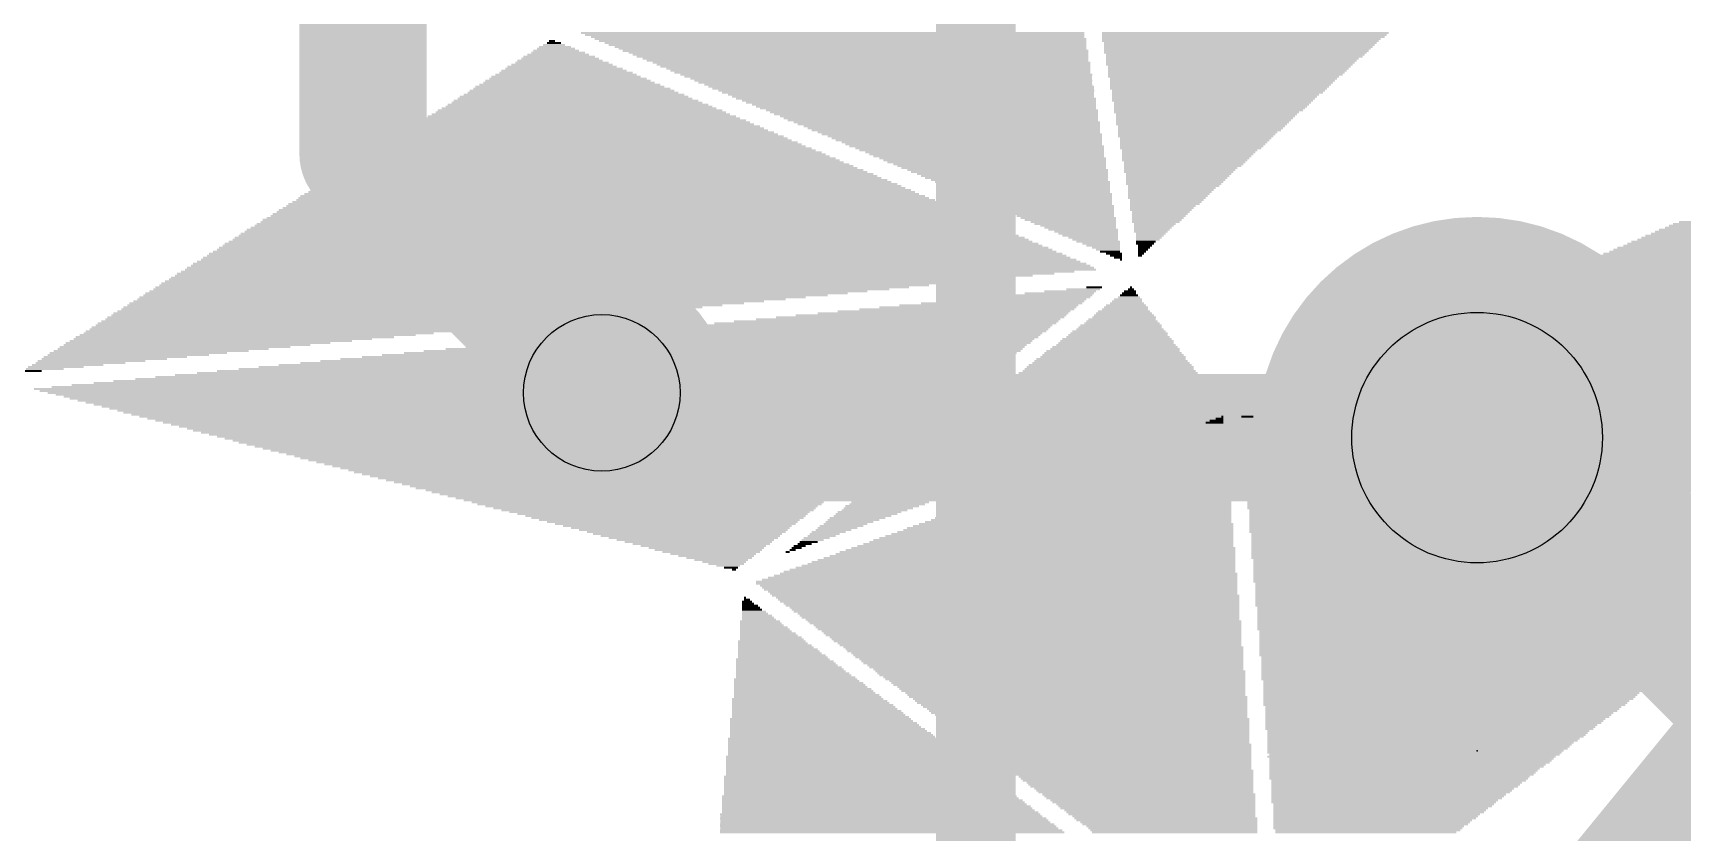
# Model space of a CAD drawing. Extents: x -7.5 to 53.1, y 33.1 to 75.6.
# Drawn here: x 5.17 to 10.44, y 49.27 to 51.82 of the extents above; entities that cross this region are included whole.
import ezdxf

# ---------------------------------------------------------------- set-up
doc = ezdxf.new("R2010")
doc.units = 0
for name, color, linetype in [('1', 22, 'CONTINUOUS'), ('16', 175, 'CONTINUOUS'), ('17', 82, 'CONTINUOUS'), ('18', 82, 'CONTINUOUS'), ('21', 251, 'CONTINUOUS'), ('22', 2, 'CONTINUOUS'), ('23', 7, 'CONTINUOUS'), ('29', 253, 'CONTINUOUS'), ('30', 253, 'CONTINUOUS'), ('44', 253, 'CONTINUOUS')]:
    doc.layers.add(name, color=color, linetype=linetype)

# ---------------------------------------------------------------- blocks, each defined once
blk = doc.blocks.new('ROUNDP')
at = {"const_width": 0.5}
blk.add_lwpolyline([(0, -0.25, 1), (0, 0.25, 1), (0, -0.25)], format="xyb", dxfattribs=at)
blk = doc.blocks.new('RECT')
blk.add_solid([(-0.5, -0.5), (0.5, -0.5), (-0.5, 0.5), (0.5, 0.5)])
blk = doc.blocks.new('ROUNDV')
at = {"const_width": 0.5}
blk.add_lwpolyline([(0, -0.25, 1), (0, 0.25, 1), (0, -0.25)], format="xyb", dxfattribs=at)

msp = doc.modelspace()

# ---------------------------------------------------------------- linework, layer by layer
at = {"layer": '1', "const_width": 0.4064}
for points in [[(6.223, 58.293), (6.223, 51.435)], [(9.779, 48.53), (13.7762, 53.4162)], [(6.223, 51.435), (6.985, 50.673)]]:
    msp.add_lwpolyline(points, dxfattribs=at)
at = {"layer": '1', "const_width": 0.2032}
for points in [[(6.2948, 51.5068, 1), (6.1512, 51.3632)], [(6.1214, 51.435, 1), (6.3246, 51.435)], [(6.9132, 50.6012, 1), (7.0568, 50.7448)]]:
    msp.add_lwpolyline(points, format="xyb", dxfattribs=at)
at = {"layer": '16', "const_width": 0.4064}
for points in [[(6.985, 50.673), (7.128, 50.53)], [(7.128, 50.53), (9.779, 50.53)], [(9.779, 50.53), (11.049, 49.26)]]:
    msp.add_lwpolyline(points, dxfattribs=at)
at = {"layer": '16', "const_width": 0.2032}
for points in [[(7.0568, 50.7448, 1), (6.9132, 50.6012)], [(7.128, 50.6316, 1), (7.128, 50.4284)], [(9.8508, 50.6018, 1), (9.7072, 50.4582)], [(9.779, 50.4284, 1), (9.779, 50.6316)], [(7.0562, 50.4582, 1), (7.1998, 50.6018)]]:
    msp.add_lwpolyline(points, format="xyb", dxfattribs=at)
at = {"layer": '21', "const_width": 0.254}
msp.add_lwpolyline([(8.179, 44.53), (8.179, 54.53)], dxfattribs=at)
at = {"layer": '23'}
msp.add_point((9.779, 49.53), dxfattribs=at)
at = {"layer": '44'}
for centre, radius in [((6.985, 50.673), 0.25), ((9.779, 50.53), 0.4)]:
    msp.add_circle(centre, radius, dxfattribs=at)

# ---------------------------------------------------------------- block references
at = {"layer": '17', "xscale": 1.308, "yscale": 1.308, "rotation": 90}
msp.add_blockref('ROUNDP', (9.779, 50.53), dxfattribs=at)
msp.add_blockref('ROUNDP', (9.779, 50.53), dxfattribs=at)
at = {"layer": '18', "xscale": 0.8048, "yscale": 0.8048}
msp.add_blockref('ROUNDV', (6.985, 50.673), dxfattribs=at)
msp.add_blockref('ROUNDV', (6.985, 50.673), dxfattribs=at)
at = {"layer": '22', "yscale": 0.0064}
for p, xscale in [((6.839, 51.7716), 0.1207), ((6.8358, 51.7779), 0.1016), ((6.8326, 51.7843), 0.0699), ((6.8326, 51.7906), 0.0445), ((6.8262, 51.797), 0.0191), ((7.7216, 51.8224), 1.6066), ((7.728, 51.816), 1.5938), ((7.7375, 51.8097), 1.5748), ((7.747, 51.8033), 1.5685), ((7.7534, 51.797), 1.5557), ((7.7629, 51.7906), 1.5367), ((7.7692, 51.7843), 1.524), ((7.7788, 51.7779), 1.505), ((7.7851, 51.7716), 1.4923), ((9.0392, 51.8224), 0.9144), ((9.0361, 51.816), 0.9081), ((9.0329, 51.8097), 0.9017), ((9.0265, 51.8033), 0.889), ((9.0234, 51.797), 0.8827), ((9.0234, 51.7906), 0.87), ((9.0202, 51.7843), 0.8636), ((9.017, 51.7779), 0.8573), ((9.0138, 51.7716), 0.8509), ((6.858, 51.7208), 0.3239), ((6.858, 51.7271), 0.2984), ((6.8517, 51.7335), 0.2731), ((6.8517, 51.7398), 0.2477), ((6.8485, 51.7462), 0.2286), ((6.8453, 51.7525), 0.1968), ((6.8453, 51.7589), 0.1715), ((6.839, 51.7652), 0.1461), ((7.7946, 51.7652), 1.4859), ((7.8042, 51.7589), 1.4668), ((7.8105, 51.7525), 1.4542), ((7.8169, 51.7462), 1.4415), ((7.8264, 51.7398), 1.4224), ((7.8327, 51.7335), 1.4097), ((7.8454, 51.7271), 1.397), ((7.8518, 51.7208), 1.3843), ((9.0107, 51.7652), 0.8446), ((9.0075, 51.7589), 0.8382), ((9.0075, 51.7525), 0.8255), ((9.0043, 51.7462), 0.8192), ((8.998, 51.7398), 0.8065), ((8.9948, 51.7335), 0.8001), ((8.9916, 51.7271), 0.7938), ((8.9884, 51.7208), 0.7874), ((6.8771, 51.67), 0.5271), ((6.8771, 51.6763), 0.5017), ((6.8707, 51.6827), 0.4763), ((6.8707, 51.689), 0.4509), ((6.8707, 51.6954), 0.4254), ((6.8643, 51.7017), 0.4001), ((6.8643, 51.7081), 0.3747), ((6.858, 51.7144), 0.3493), ((7.8581, 51.7144), 1.3716), ((7.8677, 51.7081), 1.3526), ((7.874, 51.7017), 1.3398), ((7.8803, 51.6954), 1.3272), ((7.8931, 51.689), 1.3145), ((7.8994, 51.6827), 1.3017), ((7.9089, 51.6763), 1.2827), ((7.9153, 51.67), 1.27), ((8.9789, 51.6954), 0.7557), ((8.9757, 51.689), 0.7493), ((8.9884, 51.7144), 0.7747), ((8.9853, 51.7081), 0.7684), ((8.9821, 51.7017), 0.762), ((8.9694, 51.6827), 0.7366), ((8.9662, 51.67), 0.7176), ((8.9694, 51.6763), 0.7239), ((6.8993, 51.6128), 0.7493), ((6.8961, 51.6192), 0.7303), ((6.8961, 51.6255), 0.7049), ((6.8929, 51.6319), 0.6731), ((6.8898, 51.6382), 0.6541), ((6.8898, 51.6446), 0.6287), ((6.8834, 51.6509), 0.6033), ((6.8834, 51.6573), 0.5778), ((6.8802, 51.6636), 0.5461), ((7.9216, 51.6636), 1.2573), ((7.9312, 51.6573), 1.2383), ((7.9407, 51.6509), 1.2319), ((7.947, 51.6446), 1.2192), ((7.9566, 51.6382), 1.2002), ((7.9629, 51.6319), 1.1875), ((7.9724, 51.6255), 1.1684), ((7.9788, 51.6192), 1.1557), ((7.9883, 51.6128), 1.1494), ((8.963, 51.6636), 0.7112), ((8.9535, 51.6446), 0.6922), ((8.9599, 51.6573), 0.7049), ((8.9567, 51.6509), 0.6985), ((8.9503, 51.6319), 0.6731), ((8.9408, 51.6192), 0.6541), ((8.9376, 51.6128), 0.6477), ((8.9535, 51.6382), 0.6794), ((8.944, 51.6255), 0.6604), ((6.9183, 51.562), 0.9525), ((6.9183, 51.5684), 0.9271), ((6.9152, 51.5747), 0.9081), ((6.912, 51.5811), 0.8763), ((6.912, 51.5874), 0.8509), ((6.9088, 51.5938), 0.8319), ((6.9056, 51.6001), 0.8001), ((6.9024, 51.6065), 0.7811), ((7.9978, 51.6065), 1.1303), ((8.0042, 51.6001), 1.1176), ((8.0137, 51.5938), 1.0986), ((8.0201, 51.5874), 1.0858), ((8.0264, 51.5811), 1.0732), ((8.0391, 51.5747), 1.0605), ((8.0455, 51.5684), 1.0477), ((8.0518, 51.562), 1.0351), ((8.9345, 51.6065), 0.6413), ((8.9249, 51.5811), 0.6096), ((8.9218, 51.5747), 0.6033), ((8.9154, 51.5684), 0.5906), ((8.9345, 51.6001), 0.6287), ((8.9313, 51.5938), 0.6223), ((8.9281, 51.5874), 0.6159), ((8.9154, 51.562), 0.5778), ((6.9374, 51.5112), 1.1557), ((6.9374, 51.5175), 1.1303), ((6.9374, 51.5239), 1.1049), ((6.931, 51.5303), 1.0795), ((6.931, 51.5366), 1.0541), ((6.9279, 51.543), 1.0351), ((6.9247, 51.5493), 1.0033), ((6.9215, 51.5556), 0.9843), ((8.0613, 51.5556), 1.016), ((8.0677, 51.5493), 1.0033), ((8.074, 51.543), 0.9906), ((8.0867, 51.5366), 0.9779), ((8.0931, 51.5303), 0.9652), ((8.1026, 51.5239), 0.9462), ((8.109, 51.5175), 0.9335), ((8.1153, 51.5112), 0.9208), ((8.9122, 51.5556), 0.5715), ((8.9091, 51.5493), 0.5652), ((8.9059, 51.543), 0.5588), ((8.9027, 51.5366), 0.5524), ((8.8995, 51.5303), 0.5461), ((8.8963, 51.5175), 0.5271), ((8.8995, 51.5239), 0.5334), ((8.8932, 51.5112), 0.5207), ((6.9628, 51.4541), 1.3843), ((6.9564, 51.4604), 1.3589), ((6.9564, 51.4668), 1.3335), ((6.9564, 51.4731), 1.3081), ((6.9501, 51.4794), 1.2827), ((6.9501, 51.4858), 1.2573), ((6.9501, 51.4922), 1.2319), ((6.9437, 51.4985), 1.2065), ((6.9437, 51.5049), 1.1811), ((8.1248, 51.5049), 0.9017), ((8.1343, 51.4985), 0.8954), ((8.1439, 51.4922), 0.8763), ((8.1502, 51.4858), 0.8636), ((8.1566, 51.4794), 0.8509), ((8.1661, 51.4731), 0.8319), ((8.1724, 51.4668), 0.8192), ((8.182, 51.4604), 0.8128), ((8.1915, 51.4541), 0.7938), ((8.8868, 51.5049), 0.508), ((8.8837, 51.4985), 0.5017), ((8.8805, 51.4922), 0.4953), ((8.8646, 51.4541), 0.4509), ((8.8805, 51.4858), 0.4826), ((8.8773, 51.4794), 0.4763), ((8.8741, 51.4731), 0.4699), ((8.871, 51.4668), 0.4636), ((8.8678, 51.4604), 0.4572), ((6.9818, 51.4032), 1.5875), ((6.9787, 51.4096), 1.5557), ((6.9755, 51.416), 1.5367), ((6.9755, 51.4223), 1.5113), ((6.9723, 51.4287), 1.4796), ((6.9691, 51.435), 1.4605), ((6.9691, 51.4413), 1.4351), ((6.9628, 51.4477), 1.4097), ((8.1979, 51.4477), 0.7811), ((8.2074, 51.4413), 0.762), ((8.2137, 51.435), 0.7493), ((8.2201, 51.4287), 0.7366), ((8.2328, 51.4223), 0.7239), ((8.2391, 51.416), 0.7112), ((8.2455, 51.4096), 0.6985), ((8.255, 51.4032), 0.6794), ((8.8614, 51.4477), 0.4318), ((8.8582, 51.4413), 0.4254), ((8.8519, 51.4287), 0.4128), ((8.8487, 51.4223), 0.4064), ((8.8551, 51.435), 0.4191), ((8.8456, 51.416), 0.4001), ((8.8456, 51.4096), 0.3874), ((8.8424, 51.4032), 0.381), ((7.0009, 51.3525), 1.7907), ((6.9977, 51.3588), 1.759), ((6.9977, 51.3651), 1.7336), ((6.9945, 51.3715), 1.7145), ((6.9914, 51.3779), 1.6828), ((6.9882, 51.3842), 1.6637), ((6.985, 51.3906), 1.632), ((6.985, 51.3969), 1.6066), ((8.2614, 51.3969), 0.6668), ((8.2677, 51.3906), 0.6541), ((8.2804, 51.3842), 0.6413), ((8.2867, 51.3779), 0.6287), ((8.2963, 51.3715), 0.6096), ((8.3026, 51.3651), 0.5969), ((8.309, 51.3588), 0.5842), ((8.3185, 51.3525), 0.5652), ((8.8392, 51.3969), 0.3747), ((8.8265, 51.3779), 0.3493), ((8.8297, 51.3842), 0.3556), ((8.8329, 51.3906), 0.3619), ((8.8265, 51.3715), 0.3366), ((8.8233, 51.3651), 0.3302), ((8.8201, 51.3588), 0.3239), ((8.817, 51.3525), 0.3175), ((7.0199, 51.3017), 1.9939), ((7.0168, 51.308), 1.9622), ((7.0168, 51.3144), 1.9368), ((7.0136, 51.3207), 1.9177), ((7.0104, 51.327), 1.886), ((7.0104, 51.3334), 1.8606), ((7.0072, 51.3398), 1.8415), ((7.0041, 51.3461), 1.8098), ((8.328, 51.3461), 0.5588), ((8.3376, 51.3398), 0.5398), ((8.3439, 51.3334), 0.5271), ((8.3503, 51.327), 0.5143), ((8.3598, 51.3207), 0.4953), ((8.3661, 51.3144), 0.4826), ((8.3788, 51.308), 0.4699), ((8.3852, 51.3017), 0.4572), ((8.8138, 51.3461), 0.3112), ((8.8106, 51.3398), 0.3048), ((8.8106, 51.3334), 0.2921), ((8.8043, 51.327), 0.2794), ((8.8011, 51.3207), 0.2731), ((8.7979, 51.3144), 0.2667), ((8.7948, 51.308), 0.2604), ((8.7916, 51.3017), 0.254), ((7.0422, 51.2445), 2.2162), ((7.0422, 51.2508), 2.1907), ((7.0358, 51.2572), 2.1654), ((7.0358, 51.2636), 2.14), ((7.0358, 51.2699), 2.1145), ((7.0295, 51.2763), 2.0892), ((7.0295, 51.2826), 2.0638), ((7.0295, 51.2889), 2.0383), ((7.0231, 51.2953), 2.013), ((8.3915, 51.2953), 0.4445), ((8.401, 51.2889), 0.4254), ((8.4074, 51.2826), 0.4128), ((8.4138, 51.2763), 0.4001), ((8.4265, 51.2699), 0.3874), ((8.4328, 51.2636), 0.3747), ((8.4391, 51.2572), 0.3619), ((8.4487, 51.2508), 0.3429), ((8.455, 51.2445), 0.3302), ((8.7884, 51.2953), 0.2477), ((8.782, 51.2763), 0.2223), ((8.7884, 51.2889), 0.235), ((8.7852, 51.2826), 0.2286), ((8.7757, 51.2699), 0.2096), ((8.7725, 51.2636), 0.2032), ((8.7694, 51.2572), 0.1968), ((8.7694, 51.2508), 0.1842), ((8.7662, 51.2445), 0.1778), ((7.0612, 51.1937), 2.4194), ((7.0612, 51.2001), 2.394), ((7.058, 51.2064), 2.3622), ((7.0549, 51.2127), 2.3432), ((7.0549, 51.2191), 2.3178), ((7.0485, 51.2255), 2.2924), ((7.0485, 51.2318), 2.267), ((7.0485, 51.2382), 2.2416), ((8.4646, 51.2382), 0.3112), ((8.4741, 51.2318), 0.3048), ((8.4804, 51.2255), 0.2921), ((8.49, 51.2191), 0.2731), ((8.4963, 51.2127), 0.2604), ((8.5058, 51.2064), 0.2413), ((8.5122, 51.2001), 0.2286), ((8.5217, 51.1937), 0.2223), ((8.763, 51.2382), 0.1715), ((8.7598, 51.2318), 0.1651), ((8.7567, 51.2255), 0.1588), ((8.7535, 51.2191), 0.1524), ((8.7471, 51.2064), 0.127), ((8.7439, 51.2001), 0.1207), ((8.7503, 51.2127), 0.1333), ((8.7408, 51.1937), 0.1143), ((10.8458, 51.1937), 0.9716), ((10.8553, 51.2001), 0.9525), ((10.8617, 51.2064), 0.9398), ((10.8712, 51.2127), 0.9335), ((10.8807, 51.2191), 0.9144), ((7.0834, 51.1429), 2.6162), ((7.0803, 51.1493), 2.5972), ((7.0771, 51.1556), 2.5654), ((7.0771, 51.162), 2.54), ((7.0739, 51.1683), 2.521), ((7.0707, 51.1746), 2.4892), ((7.0676, 51.181), 2.4702), ((7.0676, 51.1874), 2.4447), ((8.5312, 51.1874), 0.2032), ((8.5376, 51.181), 0.1905), ((8.5439, 51.1746), 0.1778), ((8.5534, 51.1683), 0.1588), ((8.5598, 51.162), 0.1461), ((8.5693, 51.1556), 0.1397), ((8.5789, 51.1493), 0.1207), ((8.5852, 51.1429), 0.108), ((8.7376, 51.1874), 0.108), ((8.7376, 51.181), 0.0953), ((8.7217, 51.1556), 0.0635), ((8.7344, 51.1746), 0.0889), ((8.7313, 51.1683), 0.0825), ((8.7281, 51.162), 0.0762), ((8.7186, 51.1493), 0.0571), ((8.7186, 51.1429), 0.0445), ((10.7791, 51.1429), 1.0668), ((10.7855, 51.1493), 1.0541), ((10.795, 51.1556), 1.0477), ((10.8045, 51.162), 1.0287), ((10.8109, 51.1683), 1.016), ((10.8204, 51.1746), 1.0097), ((10.8299, 51.181), 0.9906), ((10.8363, 51.1874), 0.9779), ((7.1057, 51.0858), 2.8512), ((7.1025, 51.0921), 2.8194), ((7.1025, 51.0984), 2.794), ((7.0961, 51.1048), 2.7686), ((7.0961, 51.1112), 2.7432), ((7.093, 51.1175), 2.7242), ((7.0898, 51.1239), 2.6924), ((7.0898, 51.1302), 2.667), ((7.0866, 51.1365), 2.648), ((8.5947, 51.1365), 0.0889), ((8.6011, 51.1302), 0.0762), ((8.6074, 51.1239), 0.0635), ((8.6201, 51.1175), 0.0508), ((8.6265, 51.1112), 0.0381), ((8.6328, 51.1048), 0.0254), ((8.6424, 51.0984), 0.0064), ((8.7058, 51.1175), 0.0191), ((8.7122, 51.1302), 0.0318), ((8.709, 51.1239), 0.0254), ((8.7154, 51.1365), 0.0381), ((8.7027, 51.1112), 0.0127), ((10.7029, 51.0858), 1.1811), ((10.7125, 51.0921), 1.1747), ((10.7188, 51.0984), 1.1621), ((10.7283, 51.1048), 1.143), ((10.7378, 51.1112), 1.1367), ((10.7442, 51.1175), 1.124), ((10.7537, 51.1239), 1.1049), ((10.7633, 51.1302), 1.0986), ((10.7696, 51.1365), 1.0858), ((6.9152, 51.035), 2.6225), ((6.9533, 51.0413), 2.6861), ((6.9914, 51.0477), 2.7369), ((7.0295, 51.054), 2.8004), ((7.0676, 51.0603), 2.8512), ((7.1088, 51.0667), 2.9083), ((7.1088, 51.0731), 2.8956), ((7.1088, 51.0794), 2.8702), ((10.6363, 51.035), 1.2891), ((10.6426, 51.0413), 1.2764), ((10.6553, 51.0477), 1.2637), ((10.6616, 51.054), 1.251), ((10.668, 51.0603), 1.2383), ((10.6775, 51.0667), 1.2192), ((10.6871, 51.0731), 1.2128), ((10.6934, 51.0794), 1.2002), ((6.6135, 50.9841), 2.1844), ((6.6485, 50.9905), 2.2416), ((6.6866, 50.9969), 2.2924), ((6.7278, 51.0032), 2.3495), ((6.7628, 51.0096), 2.4066), ((6.8009, 51.0159), 2.4575), ((6.839, 51.0222), 2.521), ((6.8771, 51.0286), 2.5718), ((8.4074, 50.9841), 0.2858), ((8.4455, 50.9905), 0.2223), ((8.4804, 50.9969), 0.1651), ((8.5217, 51.0032), 0.108), ((8.5566, 51.0096), 0.0508), ((8.6677, 50.9841), 0.0571), ((8.6677, 50.9905), 0.0445), ((8.6709, 50.9969), 0.0381), ((8.6741, 51.0032), 0.0191), ((8.6741, 51.0096), 0.0064), ((10.5664, 50.9841), 1.3907), ((10.5791, 50.9905), 1.378), ((10.5854, 50.9969), 1.3653), ((10.5918, 51.0032), 1.3526), ((10.6045, 51.0096), 1.3398), ((10.6109, 51.0159), 1.3272), ((10.6172, 51.0222), 1.3145), ((10.6299, 51.0286), 1.3017), ((6.3056, 50.9334), 1.7336), ((6.3468, 50.9397), 1.7907), ((6.3818, 50.946), 1.8478), ((6.4199, 50.9524), 1.8987), ((6.458, 50.9588), 1.9622), ((6.4961, 50.9651), 2.013), ((6.5373, 50.9715), 2.0701), ((6.5723, 50.9778), 2.1273), ((8.109, 50.9334), 0.7429), ((8.1502, 50.9397), 0.6858), ((8.1852, 50.946), 0.6287), ((8.2201, 50.9524), 0.5715), ((8.2614, 50.9588), 0.5143), ((8.2963, 50.9651), 0.4572), ((8.3344, 50.9715), 0.3937), ((8.3725, 50.9778), 0.3429), ((8.6519, 50.9334), 0.1651), ((8.6551, 50.9397), 0.1461), ((8.6582, 50.946), 0.1397), ((8.6582, 50.9524), 0.127), ((8.6614, 50.9588), 0.108), ((8.6614, 50.9651), 0.0953), ((8.6646, 50.9715), 0.0889), ((8.6677, 50.9778), 0.0699), ((10.5029, 50.9334), 1.4923), ((10.5092, 50.9397), 1.4796), ((10.5188, 50.946), 1.4732), ((10.5283, 50.9524), 1.4542), ((10.5347, 50.9588), 1.4415), ((10.5442, 50.9651), 1.4351), ((10.5537, 50.9715), 1.4161), ((10.5601, 50.9778), 1.4034), ((5.9627, 50.8762), 1.2256), ((6.0039, 50.8826), 1.2954), ((6.042, 50.8889), 1.3462), ((6.077, 50.8953), 1.4034), ((6.1182, 50.9016), 1.4605), ((6.1563, 50.9079), 1.5113), ((6.1913, 50.9143), 1.5685), ((6.2325, 50.9207), 1.6256), ((6.2675, 50.927), 1.6828), ((7.7788, 50.8762), 1.2637), ((7.8137, 50.8826), 1.2065), ((7.8486, 50.8889), 1.1494), ((7.8899, 50.8953), 1.0922), ((7.9248, 50.9016), 1.0351), ((7.9629, 50.9079), 0.9716), ((8.001, 50.9143), 0.9208), ((8.0359, 50.9207), 0.8636), ((8.074, 50.927), 0.8001), ((8.6392, 50.8762), 0.2794), ((8.6392, 50.8826), 0.2667), ((8.6424, 50.8889), 0.2604), ((8.6455, 50.8953), 0.2413), ((8.6455, 50.9016), 0.2286), ((8.6455, 50.9079), 0.2159), ((8.6519, 50.9143), 0.2032), ((8.6519, 50.9207), 0.1905), ((8.6519, 50.927), 0.1778), ((10.4267, 50.8762), 1.6066), ((10.4362, 50.8826), 1.6002), ((10.4426, 50.8889), 1.5875), ((10.4521, 50.8953), 1.5685), ((10.4616, 50.9016), 1.5621), ((10.468, 50.9079), 1.5494), ((10.4775, 50.9143), 1.5304), ((10.4839, 50.9207), 1.5177), ((10.4934, 50.927), 1.5113), ((5.661, 50.8254), 0.7874), ((5.6959, 50.8317), 0.8446), ((5.7372, 50.8381), 0.9017), ((5.7753, 50.8445), 0.9525), ((5.8134, 50.8508), 1.016), ((5.8547, 50.8572), 1.0732), ((5.8896, 50.8635), 1.1176), ((5.9277, 50.8698), 1.1811), ((7.4771, 50.8254), 1.7272), ((7.5184, 50.8317), 1.6701), ((7.5533, 50.8381), 1.6129), ((7.5914, 50.8445), 1.5494), ((7.6295, 50.8508), 1.4986), ((7.6645, 50.8572), 1.4415), ((7.7026, 50.8635), 1.378), ((7.7407, 50.8698), 1.3272), ((8.6265, 50.8254), 0.381), ((8.6265, 50.8317), 0.3683), ((8.6296, 50.8381), 0.3619), ((8.6296, 50.8445), 0.3493), ((8.6328, 50.8508), 0.3302), ((8.6328, 50.8572), 0.3175), ((8.636, 50.8635), 0.3112), ((8.636, 50.8698), 0.2984), ((10.36, 50.8254), 1.7145), ((10.3696, 50.8317), 1.6955), ((10.3759, 50.8381), 1.6828), ((10.3854, 50.8445), 1.6764), ((10.3918, 50.8508), 1.6637), ((10.4013, 50.8572), 1.6447), ((10.4108, 50.8635), 1.6383), ((10.4172, 50.8698), 1.6256), ((5.3562, 50.7746), 0.3429), ((5.3975, 50.781), 0.4001), ((5.4324, 50.7873), 0.4572), ((5.4737, 50.7936), 0.5143), ((5.5055, 50.8), 0.5652), ((5.5467, 50.8064), 0.6223), ((5.5848, 50.8127), 0.6731), ((5.6229, 50.8191), 0.7366), ((7.1819, 50.7746), 2.1907), ((7.2168, 50.781), 2.1336), ((7.2581, 50.7873), 2.0764), ((7.293, 50.7936), 2.0193), ((7.3311, 50.8), 1.9558), ((7.3692, 50.8064), 1.905), ((7.4073, 50.8127), 1.8415), ((7.4422, 50.8191), 1.7844), ((8.6106, 50.7746), 0.4889), ((8.6106, 50.781), 0.4763), ((8.617, 50.7873), 0.4636), ((8.617, 50.7936), 0.4509), ((8.617, 50.8), 0.4382), ((8.617, 50.8064), 0.4254), ((8.6233, 50.8127), 0.4128), ((8.6233, 50.8191), 0.4001), ((10.2902, 50.7746), 1.8161), ((10.3029, 50.781), 1.8034), ((10.3092, 50.7873), 1.7907), ((10.3156, 50.7936), 1.778), ((10.3283, 50.8), 1.7653), ((10.3346, 50.8064), 1.7526), ((10.341, 50.8127), 1.7399), ((10.3537, 50.8191), 1.7272), ((5.1657, 50.7429), 0.0635), ((5.207, 50.7492), 0.1207), ((5.2419, 50.7555), 0.1778), ((5.28, 50.7619), 0.2286), ((5.3213, 50.7683), 0.2858), ((6.8485, 50.7174), 2.7051), ((6.8866, 50.7238), 2.6543), ((6.9215, 50.7302), 2.5972), ((6.9596, 50.7365), 2.5337), ((6.9977, 50.7429), 2.4829), ((7.0358, 50.7492), 2.4194), ((7.0707, 50.7555), 2.3622), ((7.1057, 50.7619), 2.3051), ((7.1469, 50.7683), 2.2479), ((8.5947, 50.7174), 0.6096), ((8.5979, 50.7238), 0.5906), ((8.5979, 50.7302), 0.5778), ((8.6011, 50.7365), 0.5715), ((8.6043, 50.7429), 0.5524), ((8.6043, 50.7492), 0.5398), ((8.6074, 50.7555), 0.5334), ((8.6074, 50.7619), 0.5207), ((8.6106, 50.7683), 0.5017), ((10.2172, 50.7174), 1.9368), ((10.2267, 50.7238), 1.9177), ((10.233, 50.7302), 1.905), ((10.2457, 50.7365), 1.8923), ((10.2521, 50.7429), 1.8796), ((10.2584, 50.7492), 1.8669), ((10.2648, 50.7555), 1.8542), ((10.2775, 50.7619), 1.8415), ((10.2838, 50.7683), 1.8288), ((6.6675, 50.6857), 2.9909), ((6.6739, 50.6793), 2.9655), ((6.6802, 50.673), 2.9274), ((6.6993, 50.6921), 2.9401), ((6.6897, 50.6667), 2.8956), ((6.7342, 50.6984), 2.8829), ((6.7755, 50.7048), 2.8258), ((6.8104, 50.7111), 2.7686), ((8.582, 50.6667), 0.7112), ((8.582, 50.673), 0.6985), ((8.5884, 50.6793), 0.6858), ((8.5884, 50.6857), 0.6731), ((8.5884, 50.6921), 0.6604), ((8.5884, 50.6984), 0.6477), ((8.5947, 50.7048), 0.635), ((8.5947, 50.7111), 0.6223), ((10.1505, 50.6667), 2.032), ((10.1568, 50.673), 2.0193), ((10.1695, 50.6793), 2.0066), ((10.1759, 50.6857), 1.9939), ((10.1822, 50.6921), 1.9812), ((10.1949, 50.6984), 1.9685), ((10.2013, 50.7048), 1.9558), ((10.2076, 50.7111), 1.9431), ((6.6993, 50.6603), 2.8639), ((6.7024, 50.654), 2.8321), ((6.712, 50.6476), 2.8004), ((6.7215, 50.6412), 2.7686), ((6.731, 50.6349), 2.7369), ((6.7374, 50.6286), 2.6987), ((6.7469, 50.6222), 2.667), ((6.7564, 50.6159), 2.6353), ((8.509, 50.6159), 0.6922), ((8.5217, 50.6222), 0.7049), ((8.5344, 50.6286), 0.7176), ((8.5471, 50.6349), 0.7303), ((8.5598, 50.6412), 0.7303), ((8.5725, 50.6476), 0.7429), ((8.5789, 50.654), 0.7429), ((8.582, 50.6603), 0.7239), ((10.1251, 50.6476), 2.0701), ((10.1346, 50.654), 2.0638), ((10.141, 50.6603), 2.0511), ((10.141, 50.6412), 2.0383), ((10.16, 50.6349), 2.0003), ((10.1727, 50.6286), 1.9622), ((10.1918, 50.6222), 1.9241), ((10.2108, 50.6159), 1.886), ((6.7596, 50.6095), 2.6035), ((6.7691, 50.6031), 2.5718), ((6.7786, 50.5968), 2.54), ((6.785, 50.5905), 2.5019), ((6.7945, 50.5841), 2.4702), ((6.804, 50.5778), 2.4384), ((6.8136, 50.5714), 2.4066), ((6.8199, 50.565), 2.3685), ((6.8294, 50.5587), 2.3368), ((8.3915, 50.5587), 0.6096), ((8.4042, 50.565), 0.6223), ((8.4138, 50.5714), 0.6287), ((8.4296, 50.5778), 0.635), ((8.4423, 50.5841), 0.6477), ((8.455, 50.5905), 0.6604), ((8.4709, 50.5968), 0.6668), ((8.4836, 50.6031), 0.6794), ((8.4931, 50.6095), 0.6858), ((8.9154, 50.5587), 0.1207), ((8.9249, 50.565), 0.1016), ((8.9313, 50.5714), 0.0762), ((8.9408, 50.5778), 0.0571), ((8.9472, 50.5841), 0.0445), ((8.9567, 50.5905), 0.0254), ((8.9662, 50.5968), 0.0064), ((9.0646, 50.5905), 0.0762), ((9.0805, 50.5841), 0.108), ((9.1154, 50.5714), 0.1778), ((9.1345, 50.565), 0.2159), ((9.1535, 50.5587), 0.254), ((9.0456, 50.5968), 0.0381), ((9.0996, 50.5778), 0.1461), ((10.2235, 50.6095), 1.8478), ((10.2426, 50.6031), 1.8098), ((10.2616, 50.5968), 1.7717), ((10.2743, 50.5905), 1.7336), ((10.2934, 50.5841), 1.6955), ((10.3124, 50.5778), 1.6574), ((10.3315, 50.5714), 1.6193), ((10.3442, 50.565), 1.5812), ((10.3632, 50.5587), 1.5431), ((6.8358, 50.5524), 2.3114), ((6.8421, 50.546), 2.2733), ((6.8517, 50.5397), 2.2416), ((6.8612, 50.5333), 2.2098), ((6.8675, 50.5269), 2.1717), ((6.8771, 50.5206), 2.14), ((6.8834, 50.5143), 2.1145), ((6.8929, 50.5079), 2.0828), ((8.2836, 50.5079), 0.5334), ((8.2995, 50.5143), 0.5398), ((8.3122, 50.5206), 0.5524), ((8.3248, 50.5269), 0.5652), ((8.3376, 50.5333), 0.5652), ((8.3503, 50.5397), 0.5778), ((8.3629, 50.546), 0.5906), ((8.3788, 50.5524), 0.5969), ((8.8456, 50.5079), 0.2604), ((8.8519, 50.5143), 0.2477), ((8.8614, 50.5206), 0.2286), ((8.871, 50.5269), 0.2096), ((8.8805, 50.5333), 0.1905), ((8.89, 50.5397), 0.1715), ((8.8995, 50.546), 0.1524), ((8.9059, 50.5524), 0.1397), ((9.1726, 50.5524), 0.2921), ((9.1884, 50.546), 0.3239), ((9.2075, 50.5397), 0.3619), ((9.2265, 50.5333), 0.3874), ((9.2646, 50.5206), 0.4636), ((9.2805, 50.5143), 0.4953), ((9.2456, 50.5269), 0.4254), ((9.2996, 50.5079), 0.5334), ((10.3791, 50.5524), 1.5113), ((10.3949, 50.546), 1.4668), ((10.414, 50.5397), 1.4287), ((10.4299, 50.5333), 1.397), ((10.4458, 50.5269), 1.3526), ((10.4648, 50.5206), 1.3145), ((10.4807, 50.5143), 1.2827), ((10.4966, 50.5079), 1.2383), ((6.8993, 50.5016), 2.0447), ((6.9088, 50.4952), 2.013), ((6.9183, 50.4888), 1.9812), ((6.9247, 50.4825), 1.9431), ((6.9342, 50.4762), 1.9114), ((6.9437, 50.4698), 1.8796), ((6.9469, 50.4635), 1.8478), ((6.9564, 50.4571), 1.8161), ((8.182, 50.4571), 0.4572), ((8.1947, 50.4635), 0.4699), ((8.2074, 50.4698), 0.4699), ((8.2201, 50.4762), 0.4826), ((8.2328, 50.4825), 0.4953), ((8.2486, 50.4888), 0.5017), ((8.2614, 50.4952), 0.5143), ((8.2709, 50.5016), 0.5207), ((8.7757, 50.4571), 0.4128), ((8.7852, 50.4635), 0.3937), ((8.7948, 50.4698), 0.3747), ((8.8043, 50.4762), 0.3556), ((8.8106, 50.4825), 0.3429), ((8.8201, 50.4888), 0.3239), ((8.8297, 50.4952), 0.3048), ((8.836, 50.5016), 0.2794), ((9.3186, 50.5016), 0.5715), ((9.3345, 50.4952), 0.6033), ((9.4075, 50.4698), 0.7493), ((9.3536, 50.4888), 0.6413), ((9.3726, 50.4825), 0.6794), ((9.3885, 50.4762), 0.7112), ((9.4266, 50.4635), 0.7874), ((9.4456, 50.4571), 0.8128), ((10.5156, 50.5016), 1.2002), ((10.5315, 50.4952), 1.1684), ((10.5505, 50.4888), 1.1303), ((10.5664, 50.4825), 1.0858), ((10.5823, 50.4762), 1.0541), ((10.6013, 50.4698), 1.016), ((10.6172, 50.4635), 0.9716), ((10.6331, 50.4571), 0.9398), ((6.966, 50.4507), 1.7844), ((6.9755, 50.4444), 1.7526), ((6.9818, 50.4381), 1.7145), ((6.9914, 50.4317), 1.6828), ((7.0009, 50.4254), 1.651), ((7.0041, 50.419), 1.6193), ((7.0136, 50.4126), 1.5875), ((7.0231, 50.4063), 1.5557), ((8.0772, 50.4063), 0.3747), ((8.0899, 50.4126), 0.3874), ((8.1026, 50.419), 0.4001), ((8.1185, 50.4254), 0.4064), ((8.128, 50.4317), 0.4128), ((8.1407, 50.4381), 0.4254), ((8.1566, 50.4444), 0.4318), ((8.1693, 50.4507), 0.4445), ((8.709, 50.4063), 0.5588), ((8.7154, 50.4126), 0.5461), ((8.7217, 50.419), 0.5207), ((8.7313, 50.4254), 0.5017), ((8.7408, 50.4317), 0.4826), ((8.7503, 50.4381), 0.4636), ((8.7567, 50.4444), 0.4509), ((8.7662, 50.4507), 0.4318), ((9.4837, 50.4444), 0.889), ((9.4996, 50.4381), 0.9208), ((9.5345, 50.4254), 0.9906), ((9.5536, 50.419), 1.0287), ((9.5726, 50.4126), 1.0668), ((9.5917, 50.4063), 1.1049), ((9.4647, 50.4507), 0.8509), ((9.5187, 50.4317), 0.9589), ((10.6521, 50.4507), 0.9017), ((10.6648, 50.4444), 0.8636), ((10.6839, 50.4381), 0.8255), ((10.7029, 50.4317), 0.7874), ((10.722, 50.4254), 0.7493), ((10.7378, 50.419), 0.7049), ((10.7537, 50.4126), 0.6731), ((7.0295, 50.4), 1.5177), ((7.039, 50.3936), 1.4859), ((7.0485, 50.3873), 1.4542), ((7.058, 50.3809), 1.4224), ((7.0644, 50.3745), 1.3843), ((7.0707, 50.3682), 1.3589), ((7.0834, 50.3619), 1.3208), ((7.0866, 50.3555), 1.2891), ((7.0961, 50.3492), 1.2573), ((7.9597, 50.3492), 0.2921), ((7.9724, 50.3555), 0.3048), ((7.9851, 50.3619), 0.3048), ((7.9978, 50.3682), 0.3175), ((8.0105, 50.3745), 0.3302), ((8.0264, 50.3809), 0.3366), ((8.0391, 50.3873), 0.3493), ((8.0486, 50.3936), 0.3556), ((8.0613, 50.4), 0.3683), ((8.6265, 50.3492), 0.7239), ((8.636, 50.3555), 0.7049), ((8.6455, 50.3619), 0.6858), ((8.6551, 50.3682), 0.6668), ((8.6614, 50.3745), 0.6541), ((8.6709, 50.3809), 0.635), ((8.6805, 50.3873), 0.6159), ((8.69, 50.3936), 0.5969), ((8.6995, 50.4), 0.5778), ((9.6107, 50.4), 1.143), ((9.6266, 50.3936), 1.1747), ((9.6456, 50.3873), 1.2128), ((9.6837, 50.3745), 1.2764), ((9.6647, 50.3809), 1.2383), ((9.7028, 50.3682), 1.3145), ((9.7187, 50.3619), 1.3462), ((9.7377, 50.3555), 1.3843), ((9.7568, 50.3492), 1.4224), ((7.1057, 50.3428), 1.2256), ((7.1152, 50.3364), 1.1938), ((7.1215, 50.3301), 1.1557), ((7.1311, 50.3238), 1.124), ((7.1374, 50.3174), 1.0986), ((7.1438, 50.3111), 1.0605), ((7.1533, 50.3047), 1.0287), ((7.1628, 50.2983), 0.997), ((7.855, 50.2983), 0.2096), ((7.8677, 50.3047), 0.2223), ((7.8803, 50.3111), 0.235), ((7.8962, 50.3174), 0.2413), ((7.9058, 50.3238), 0.2477), ((7.9184, 50.3301), 0.2604), ((7.9312, 50.3364), 0.2731), ((7.947, 50.3428), 0.2794), ((8.5598, 50.2983), 0.87), ((8.5693, 50.3047), 0.8509), ((8.5757, 50.3111), 0.8382), ((8.5852, 50.3174), 0.8192), ((8.5947, 50.3238), 0.8001), ((8.6043, 50.3301), 0.7811), ((8.6138, 50.3364), 0.762), ((8.6201, 50.3428), 0.7493), ((9.8266, 50.3238), 1.5621), ((9.8806, 50.3047), 1.6701), ((9.7727, 50.3428), 1.4542), ((9.7917, 50.3364), 1.4923), ((9.8108, 50.3301), 1.5304), ((9.8425, 50.3174), 1.5938), ((9.8616, 50.3111), 1.632), ((9.9028, 50.2983), 1.7018), ((7.1692, 50.292), 0.9589), ((7.1787, 50.2857), 0.9271), ((7.1882, 50.2793), 0.8954), ((7.1946, 50.273), 0.87), ((7.2009, 50.2666), 0.8319), ((7.2104, 50.2602), 0.8001), ((7.22, 50.2539), 0.7684), ((7.2263, 50.2476), 0.7303), ((7.7502, 50.2476), 0.1397), ((7.7629, 50.2539), 0.1397), ((7.7756, 50.2602), 0.1524), ((7.7883, 50.2666), 0.1651), ((7.801, 50.273), 0.1778), ((7.8169, 50.2793), 0.1842), ((7.8296, 50.2857), 0.1968), ((7.8391, 50.292), 0.2032), ((8.49, 50.2476), 1.0224), ((8.4995, 50.2539), 1.0033), ((8.5058, 50.2602), 0.9779), ((8.5153, 50.2666), 0.9589), ((8.5217, 50.273), 0.9462), ((8.5312, 50.2793), 0.9271), ((8.5408, 50.2857), 0.9081), ((8.5503, 50.292), 0.889), ((9.9378, 50.2857), 1.7717), ((9.9568, 50.2793), 1.8098), ((9.9727, 50.273), 1.8415), ((9.9917, 50.2666), 1.8796), ((10.0108, 50.2602), 1.9177), ((10.0267, 50.2539), 1.9495), ((10.0267, 50.2476), 1.9495), ((9.9219, 50.292), 1.7399), ((7.2358, 50.2412), 0.6985), ((7.2454, 50.2349), 0.6668), ((7.2549, 50.2285), 0.635), ((7.2581, 50.2221), 0.6033), ((7.2676, 50.2158), 0.5715), ((7.2771, 50.2095), 0.5398), ((7.2835, 50.2031), 0.5017), ((7.293, 50.1968), 0.4699), ((7.3025, 50.1904), 0.4382), ((7.6327, 50.1904), 0.0445), ((7.6454, 50.1968), 0.0571), ((7.6581, 50.2031), 0.0699), ((7.6708, 50.2095), 0.0825), ((7.6867, 50.2158), 0.0889), ((7.6962, 50.2221), 0.0953), ((7.7089, 50.2285), 0.108), ((7.7248, 50.2349), 0.1143), ((7.7375, 50.2412), 0.127), ((8.4106, 50.1904), 1.1811), ((8.4201, 50.1968), 1.1621), ((8.4265, 50.2031), 1.1494), ((8.436, 50.2095), 1.1303), ((8.4455, 50.2158), 1.1113), ((8.455, 50.2221), 1.0922), ((8.4646, 50.2285), 1.0732), ((8.4741, 50.2349), 1.0541), ((8.4804, 50.2412), 1.0414), ((10.0235, 50.2412), 1.9431), ((10.0171, 50.2349), 1.9304), ((10.014, 50.2285), 1.9241), ((10.0076, 50.2158), 1.8987), ((9.9917, 50.1904), 1.8669), ((10.014, 50.2221), 1.9114), ((10.0044, 50.2095), 1.8923), ((10.0013, 50.2031), 1.886), ((9.9981, 50.1968), 1.8796), ((7.3089, 50.184), 0.4001), ((7.3184, 50.1777), 0.3683), ((7.3247, 50.1714), 0.3429), ((7.3342, 50.165), 0.3112), ((7.3406, 50.1587), 0.2731), ((7.3501, 50.1523), 0.2413), ((7.3597, 50.1459), 0.2096), ((7.366, 50.1396), 0.1715), ((7.5787, 50.165), 0.0127), ((7.5946, 50.1714), 0.0191), ((7.6073, 50.1777), 0.0318), ((7.6168, 50.184), 0.0381), ((8.3407, 50.1396), 1.3335), ((8.3503, 50.1459), 1.3145), ((8.3598, 50.1523), 1.2954), ((8.3693, 50.1587), 1.2764), ((8.3757, 50.165), 1.2637), ((8.3852, 50.1714), 1.2446), ((8.3947, 50.1777), 1.2256), ((8.401, 50.184), 1.2002), ((9.979, 50.1714), 1.8415), ((9.9886, 50.184), 1.8606), ((9.9854, 50.1777), 1.8542), ((9.9759, 50.165), 1.8352), ((9.9727, 50.1587), 1.8288), ((9.9663, 50.1523), 1.8161), ((9.9632, 50.1459), 1.8098), ((9.9632, 50.1396), 1.7971), ((7.3755, 50.1333), 0.1397), ((7.3819, 50.1269), 0.1143), ((7.3882, 50.1206), 0.0762), ((7.3978, 50.1142), 0.0445), ((7.4073, 50.1078), 0.0127), ((8.2741, 50.0888), 1.4796), ((8.2836, 50.0952), 1.4605), ((8.2867, 50.1015), 1.4415), ((8.2963, 50.1078), 1.4224), ((8.3058, 50.1142), 1.4034), ((8.3153, 50.1206), 1.3843), ((8.3248, 50.1269), 1.3653), ((8.3312, 50.1333), 1.3526), ((9.9568, 50.1333), 1.7844), ((9.9536, 50.1269), 1.778), ((9.9441, 50.1142), 1.759), ((9.9409, 50.1078), 1.7526), ((9.9378, 50.1015), 1.7463), ((9.9314, 50.0952), 1.7336), ((9.9282, 50.0888), 1.7272), ((9.9505, 50.1206), 1.7717), ((8.2455, 50.0697), 1.5367), ((8.2455, 50.0634), 1.5367), ((8.2518, 50.0571), 1.524), ((8.255, 50.0761), 1.5177), ((8.255, 50.0507), 1.5177), ((8.2582, 50.0444), 1.5113), ((8.2645, 50.0825), 1.4986), ((8.2645, 50.038), 1.4986), ((9.9187, 50.0761), 1.7082), ((9.9155, 50.0697), 1.7018), ((9.9251, 50.0825), 1.7208), ((9.9155, 50.0634), 1.6891), ((9.9123, 50.0571), 1.6828), ((9.906, 50.0507), 1.6701), ((9.9028, 50.0444), 1.6637), ((9.8997, 50.038), 1.6574), ((7.4517, 49.9999), 0.0381), ((7.4486, 50.0063), 0.0318), ((7.4581, 49.9935), 0.0508), ((7.4613, 49.9872), 0.0571), ((7.4644, 49.9809), 0.0635), ((7.4422, 50.019), 0.0064), ((7.4486, 50.0126), 0.0191), ((8.2677, 50.0316), 1.4923), ((8.2741, 50.0253), 1.4923), ((8.2804, 50.019), 1.4796), ((8.2836, 50.0126), 1.4732), ((8.2867, 50.0063), 1.4668), ((8.2931, 49.9999), 1.4542), ((8.2963, 49.9935), 1.4478), ((8.3026, 49.9872), 1.4351), ((8.3058, 49.9809), 1.4287), ((9.8933, 50.0316), 1.6447), ((9.8901, 50.0253), 1.6383), ((9.8806, 50.0126), 1.6193), ((9.8774, 50.0063), 1.6129), ((9.8742, 49.9999), 1.6066), ((9.887, 50.019), 1.632), ((9.8679, 49.9935), 1.5938), ((9.8679, 49.9872), 1.5812), ((9.8647, 49.9809), 1.5748), ((7.4898, 49.9428), 0.127), ((7.493, 49.9364), 0.1333), ((7.4962, 49.9301), 0.1397), ((7.4803, 49.9618), 0.0953), ((7.4708, 49.9745), 0.0762), ((7.4835, 49.9554), 0.1016), ((7.4867, 49.9491), 0.108), ((7.474, 49.9682), 0.0825), ((8.309, 49.9745), 1.4224), ((8.3153, 49.9682), 1.4097), ((8.3185, 49.9618), 1.4034), ((8.3217, 49.9554), 1.397), ((8.328, 49.9491), 1.3843), ((8.3344, 49.9428), 1.3843), ((8.3376, 49.9364), 1.378), ((8.3439, 49.9301), 1.3653), ((9.8361, 49.9364), 1.5177), ((9.8584, 49.9745), 1.5621), ((9.8552, 49.9682), 1.5557), ((9.852, 49.9618), 1.5494), ((9.8425, 49.9491), 1.5304), ((9.8393, 49.9428), 1.524), ((9.8298, 49.9301), 1.505), ((9.8457, 49.9554), 1.5367), ((7.5279, 49.8792), 0.2159), ((7.5025, 49.9237), 0.1524), ((7.5057, 49.9173), 0.1588), ((7.5089, 49.911), 0.1651), ((7.5152, 49.9047), 0.1778), ((7.5184, 49.8983), 0.1842), ((7.5279, 49.8856), 0.2032), ((7.5248, 49.892), 0.1968), ((8.3471, 49.9237), 1.3589), ((8.3503, 49.9173), 1.3526), ((8.3566, 49.911), 1.3398), ((8.3598, 49.9047), 1.3335), ((8.3629, 49.8983), 1.3272), ((8.3693, 49.892), 1.3145), ((8.3725, 49.8856), 1.3081), ((8.3757, 49.8792), 1.3017), ((9.8266, 49.9237), 1.4986), ((9.8235, 49.9173), 1.4923), ((9.8044, 49.8856), 1.4415), ((9.8203, 49.911), 1.4732), ((9.8171, 49.9047), 1.4668), ((9.8139, 49.8983), 1.4605), ((9.8076, 49.892), 1.4478), ((9.8012, 49.8792), 1.4351), ((7.5629, 49.8221), 0.2984), ((7.5311, 49.8729), 0.2223), ((7.5375, 49.8666), 0.235), ((7.5406, 49.8602), 0.2413), ((7.547, 49.8539), 0.254), ((7.5502, 49.8475), 0.2604), ((7.5533, 49.8411), 0.2667), ((7.5597, 49.8348), 0.2794), ((7.5629, 49.8285), 0.2858), ((8.382, 49.8729), 1.2891), ((8.3852, 49.8666), 1.2827), ((8.3947, 49.8602), 1.2764), ((8.3979, 49.8539), 1.27), ((8.401, 49.8475), 1.2637), ((8.4074, 49.8411), 1.251), ((8.4106, 49.8348), 1.2446), ((8.4138, 49.8285), 1.2383), ((8.4201, 49.8221), 1.2256), ((9.7949, 49.8729), 1.4224), ((9.7917, 49.8666), 1.4161), ((9.7885, 49.8602), 1.4097), ((9.7822, 49.8539), 1.397), ((9.779, 49.8475), 1.3907), ((9.7758, 49.8411), 1.3843), ((9.7727, 49.8348), 1.378), ((9.7663, 49.8221), 1.3526), ((9.7695, 49.8285), 1.3589), ((7.5692, 49.8158), 0.3112), ((7.5724, 49.8094), 0.3175), ((7.5756, 49.803), 0.3239), ((7.5819, 49.7967), 0.3366), ((7.5851, 49.7904), 0.3429), ((7.5946, 49.7777), 0.3619), ((7.5883, 49.784), 0.3493), ((7.5978, 49.7713), 0.3683), ((8.4233, 49.8158), 1.2192), ((8.4265, 49.8094), 1.2128), ((8.4328, 49.803), 1.2002), ((8.436, 49.7967), 1.1938), ((8.4423, 49.7904), 1.1811), ((8.4487, 49.784), 1.1811), ((8.4519, 49.7777), 1.1747), ((8.455, 49.7713), 1.1684), ((9.7631, 49.8158), 1.3462), ((9.7568, 49.8094), 1.3335), ((9.7536, 49.803), 1.3272), ((9.7504, 49.7967), 1.3208), ((9.7441, 49.7904), 1.3081), ((9.7409, 49.784), 1.3017), ((9.7377, 49.7777), 1.2954), ((9.7314, 49.7713), 1.2827), ((7.6041, 49.7586), 0.3937), ((7.6168, 49.7396), 0.4191), ((7.6073, 49.7523), 0.4001), ((7.6137, 49.7459), 0.4128), ((7.62, 49.7332), 0.4254), ((7.6264, 49.7268), 0.4382), ((7.6295, 49.7205), 0.4445), ((7.6041, 49.7649), 0.381), ((8.4614, 49.7649), 1.1557), ((8.4646, 49.7586), 1.1494), ((8.4709, 49.7523), 1.1367), ((8.4741, 49.7459), 1.1303), ((8.4772, 49.7396), 1.124), ((8.4836, 49.7332), 1.1113), ((8.4868, 49.7268), 1.1049), ((8.49, 49.7205), 1.0986), ((9.7282, 49.7649), 1.2764), ((9.725, 49.7586), 1.27), ((9.7218, 49.7523), 1.251), ((9.7187, 49.7459), 1.2446), ((9.7155, 49.7396), 1.2383), ((9.7092, 49.7332), 1.2256), ((9.706, 49.7268), 1.2192), ((9.7028, 49.7205), 1.2128), ((7.6422, 49.6951), 0.4826), ((7.6486, 49.6887), 0.4953), ((7.6518, 49.6824), 0.5017), ((7.6581, 49.6761), 0.5143), ((7.6613, 49.6697), 0.5207), ((7.6645, 49.6634), 0.5271), ((7.6327, 49.7142), 0.4509), ((7.6422, 49.7015), 0.4699), ((7.6391, 49.7078), 0.4636), ((8.4963, 49.7142), 1.0858), ((8.4995, 49.7078), 1.0795), ((8.5058, 49.7015), 1.0795), ((8.5122, 49.6951), 1.0668), ((8.5153, 49.6887), 1.0605), ((8.5185, 49.6824), 1.0541), ((8.5249, 49.6761), 1.0414), ((8.5281, 49.6697), 1.0351), ((8.5344, 49.6634), 1.0224), ((9.6901, 49.7015), 1.1875), ((9.6869, 49.6951), 1.1811), ((9.6965, 49.7142), 1.2002), ((9.6933, 49.7078), 1.1938), ((9.6806, 49.6887), 1.1684), ((9.6774, 49.6824), 1.1621), ((9.6742, 49.6761), 1.1557), ((9.6711, 49.6697), 1.1367), ((9.6679, 49.6634), 1.1303), ((7.693, 49.6189), 0.5969), ((7.6835, 49.6316), 0.5778), ((7.6867, 49.6253), 0.5842), ((7.6962, 49.6126), 0.6033), ((7.6708, 49.657), 0.5398), ((7.674, 49.6506), 0.5461), ((7.6835, 49.638), 0.5652), ((7.6772, 49.6443), 0.5524), ((8.5376, 49.657), 1.016), ((8.5408, 49.6506), 1.0097), ((8.5471, 49.6443), 0.997), ((8.5503, 49.638), 0.9906), ((8.5566, 49.6316), 0.9906), ((8.563, 49.6253), 0.9779), ((8.5662, 49.6189), 0.9716), ((8.5693, 49.6126), 0.9652), ((9.6647, 49.657), 1.124), ((9.652, 49.638), 1.0986), ((9.6456, 49.6316), 1.0858), ((9.6393, 49.6189), 1.0732), ((9.633, 49.6126), 1.0605), ((9.6584, 49.6506), 1.1113), ((9.6552, 49.6443), 1.1049), ((9.6425, 49.6253), 1.0795), ((7.7248, 49.5681), 0.6731), ((7.728, 49.5618), 0.6794), ((7.7089, 49.5935), 0.6287), ((7.7184, 49.5808), 0.6477), ((7.7216, 49.5745), 0.6541), ((7.6994, 49.6062), 0.6096), ((7.7057, 49.5999), 0.6223), ((7.7153, 49.5872), 0.6413), ((8.5757, 49.6062), 0.9525), ((8.5789, 49.5999), 0.9462), ((8.582, 49.5935), 0.9398), ((8.5884, 49.5872), 0.9271), ((8.5915, 49.5808), 0.9208), ((8.5979, 49.5745), 0.9081), ((8.6011, 49.5681), 0.9017), ((8.6043, 49.5618), 0.8954), ((9.6298, 49.6062), 1.0541), ((9.6266, 49.5999), 1.0477), ((9.6234, 49.5935), 1.0287), ((9.6139, 49.5745), 1.0097), ((9.6075, 49.5681), 0.997), ((9.6203, 49.5872), 1.0224), ((9.6171, 49.5808), 1.016), ((9.6044, 49.5618), 0.9906), ((7.7597, 49.511), 0.7557), ((7.7311, 49.5554), 0.6858), ((7.7438, 49.5364), 0.7112), ((7.7565, 49.5173), 0.7366), ((7.7375, 49.5491), 0.6985), ((7.7407, 49.5427), 0.7049), ((7.7502, 49.53), 0.7239), ((7.7534, 49.5237), 0.7303), ((8.6106, 49.5554), 0.8827), ((8.617, 49.5491), 0.8827), ((8.6201, 49.5427), 0.8763), ((8.6265, 49.5364), 0.8636), ((8.6296, 49.53), 0.8573), ((8.6328, 49.5237), 0.8509), ((8.6392, 49.5173), 0.8382), ((8.6424, 49.511), 0.8319), ((9.598, 49.5554), 0.9779), ((9.5885, 49.5364), 0.9589), ((9.5694, 49.511), 0.9208), ((9.5949, 49.5491), 0.9716), ((9.5917, 49.5427), 0.9652), ((9.5822, 49.53), 0.9462), ((9.579, 49.5237), 0.9398), ((9.579, 49.5173), 0.9271), ((7.7629, 49.5046), 0.762), ((7.7692, 49.4983), 0.7747), ((7.7724, 49.4919), 0.7811), ((7.7756, 49.4856), 0.7874), ((7.7819, 49.4792), 0.8001), ((7.7851, 49.4729), 0.8065), ((7.7883, 49.4665), 0.8128), ((7.7946, 49.4602), 0.8255), ((7.7978, 49.4538), 0.8319), ((8.6455, 49.5046), 0.8255), ((8.6519, 49.4983), 0.8128), ((8.6551, 49.4919), 0.8065), ((8.6614, 49.4856), 0.7938), ((8.6646, 49.4792), 0.7874), ((8.6677, 49.4729), 0.7811), ((8.6773, 49.4665), 0.7747), ((8.6805, 49.4602), 0.7684), ((8.6836, 49.4538), 0.762), ((9.5694, 49.5046), 0.9081), ((9.5663, 49.4983), 0.9017), ((9.5631, 49.4919), 0.8954), ((9.5536, 49.4792), 0.8763), ((9.5472, 49.4729), 0.8636), ((9.5377, 49.4538), 0.8446), ((9.5568, 49.4856), 0.8827), ((9.5441, 49.4665), 0.8573), ((9.5409, 49.4602), 0.8509), ((7.7978, 49.4475), 0.8446), ((7.8042, 49.4411), 0.8573), ((7.8073, 49.4348), 0.8636), ((7.8105, 49.4284), 0.87), ((7.82, 49.4157), 0.889), ((7.8232, 49.4094), 0.8954), ((7.8169, 49.4221), 0.8827), ((7.8296, 49.403), 0.9081), ((8.69, 49.4475), 0.7493), ((8.6932, 49.4411), 0.7429), ((8.6963, 49.4348), 0.7366), ((8.7027, 49.4284), 0.7239), ((8.7058, 49.4221), 0.7176), ((8.709, 49.4157), 0.7112), ((8.7154, 49.4094), 0.6985), ((8.7186, 49.403), 0.6922), ((9.5313, 49.4475), 0.8319), ((9.5282, 49.4411), 0.8255), ((9.5282, 49.4348), 0.8128), ((9.5218, 49.4284), 0.8001), ((9.5187, 49.4221), 0.7938), ((9.5155, 49.4157), 0.7874), ((9.5091, 49.4094), 0.7747), ((9.506, 49.403), 0.7684), ((7.8422, 49.3776), 0.9462), ((7.8391, 49.384), 0.9398), ((7.8486, 49.3713), 0.9589), ((7.8518, 49.3649), 0.9652), ((7.855, 49.3586), 0.9716), ((7.8613, 49.3522), 0.9843), ((7.8327, 49.3967), 0.9144), ((7.8359, 49.3903), 0.9208), ((8.7217, 49.3967), 0.6858), ((8.7313, 49.3903), 0.6794), ((8.7344, 49.384), 0.6731), ((8.7376, 49.3776), 0.6668), ((8.7439, 49.3713), 0.6541), ((8.7471, 49.3649), 0.6477), ((8.7535, 49.3586), 0.635), ((8.7567, 49.3522), 0.6287), ((9.4964, 49.3903), 0.7493), ((9.5028, 49.3967), 0.762), ((9.4932, 49.384), 0.7429), ((9.4901, 49.3776), 0.7366), ((9.4837, 49.3713), 0.7239), ((9.4806, 49.3649), 0.7176), ((9.4774, 49.3522), 0.6985), ((9.4806, 49.3586), 0.7049), ((7.874, 49.3268), 1.0224), ((7.8772, 49.3205), 1.0287), ((7.8835, 49.3141), 1.0414), ((7.8867, 49.3078), 1.0477), ((7.8899, 49.3014), 1.0541), ((7.8962, 49.2951), 1.0668), ((7.874, 49.3332), 1.0097), ((7.8645, 49.3459), 0.9906), ((7.8677, 49.3395), 0.997), ((8.7598, 49.3459), 0.6223), ((8.7662, 49.3395), 0.6096), ((8.7694, 49.3332), 0.6033), ((8.7725, 49.3268), 0.5969), ((8.7789, 49.3205), 0.5842), ((8.7852, 49.3141), 0.5842), ((8.7884, 49.3078), 0.5778), ((8.7948, 49.3014), 0.5652), ((8.7979, 49.2951), 0.5588), ((9.4551, 49.3205), 0.6541), ((9.471, 49.3459), 0.6858), ((9.4647, 49.3332), 0.6731), ((9.4583, 49.3268), 0.6604), ((9.452, 49.3141), 0.6477), ((9.4456, 49.3078), 0.635), ((9.4393, 49.2951), 0.6223), ((9.4679, 49.3395), 0.6794), ((9.4425, 49.3014), 0.6287), ((7.8994, 49.2887), 1.0732), ((7.9026, 49.2824), 1.0795), ((7.9089, 49.276), 1.0922), ((7.9121, 49.2697), 1.0986), ((8.8043, 49.2887), 0.5461), ((8.8075, 49.2824), 0.5398), ((8.8106, 49.276), 0.5334), ((8.8138, 49.2697), 0.5271), ((9.4329, 49.2887), 0.6096), ((9.4298, 49.2824), 0.6033), ((9.4298, 49.276), 0.5906), ((9.4234, 49.2697), 0.5778)]:
    msp.add_blockref('RECT', p, dxfattribs=dict(at, xscale=xscale))
at = {"layer": '29', "xscale": 1.4096, "yscale": 1.4096, "rotation": 90}
msp.add_blockref('ROUNDP', (9.779, 50.53), dxfattribs=at)
at = {"layer": '30', "xscale": 1.4096, "yscale": 1.4096, "rotation": 90}
msp.add_blockref('ROUNDP', (9.779, 50.53), dxfattribs=at)

doc.saveas('drawing.dxf')
